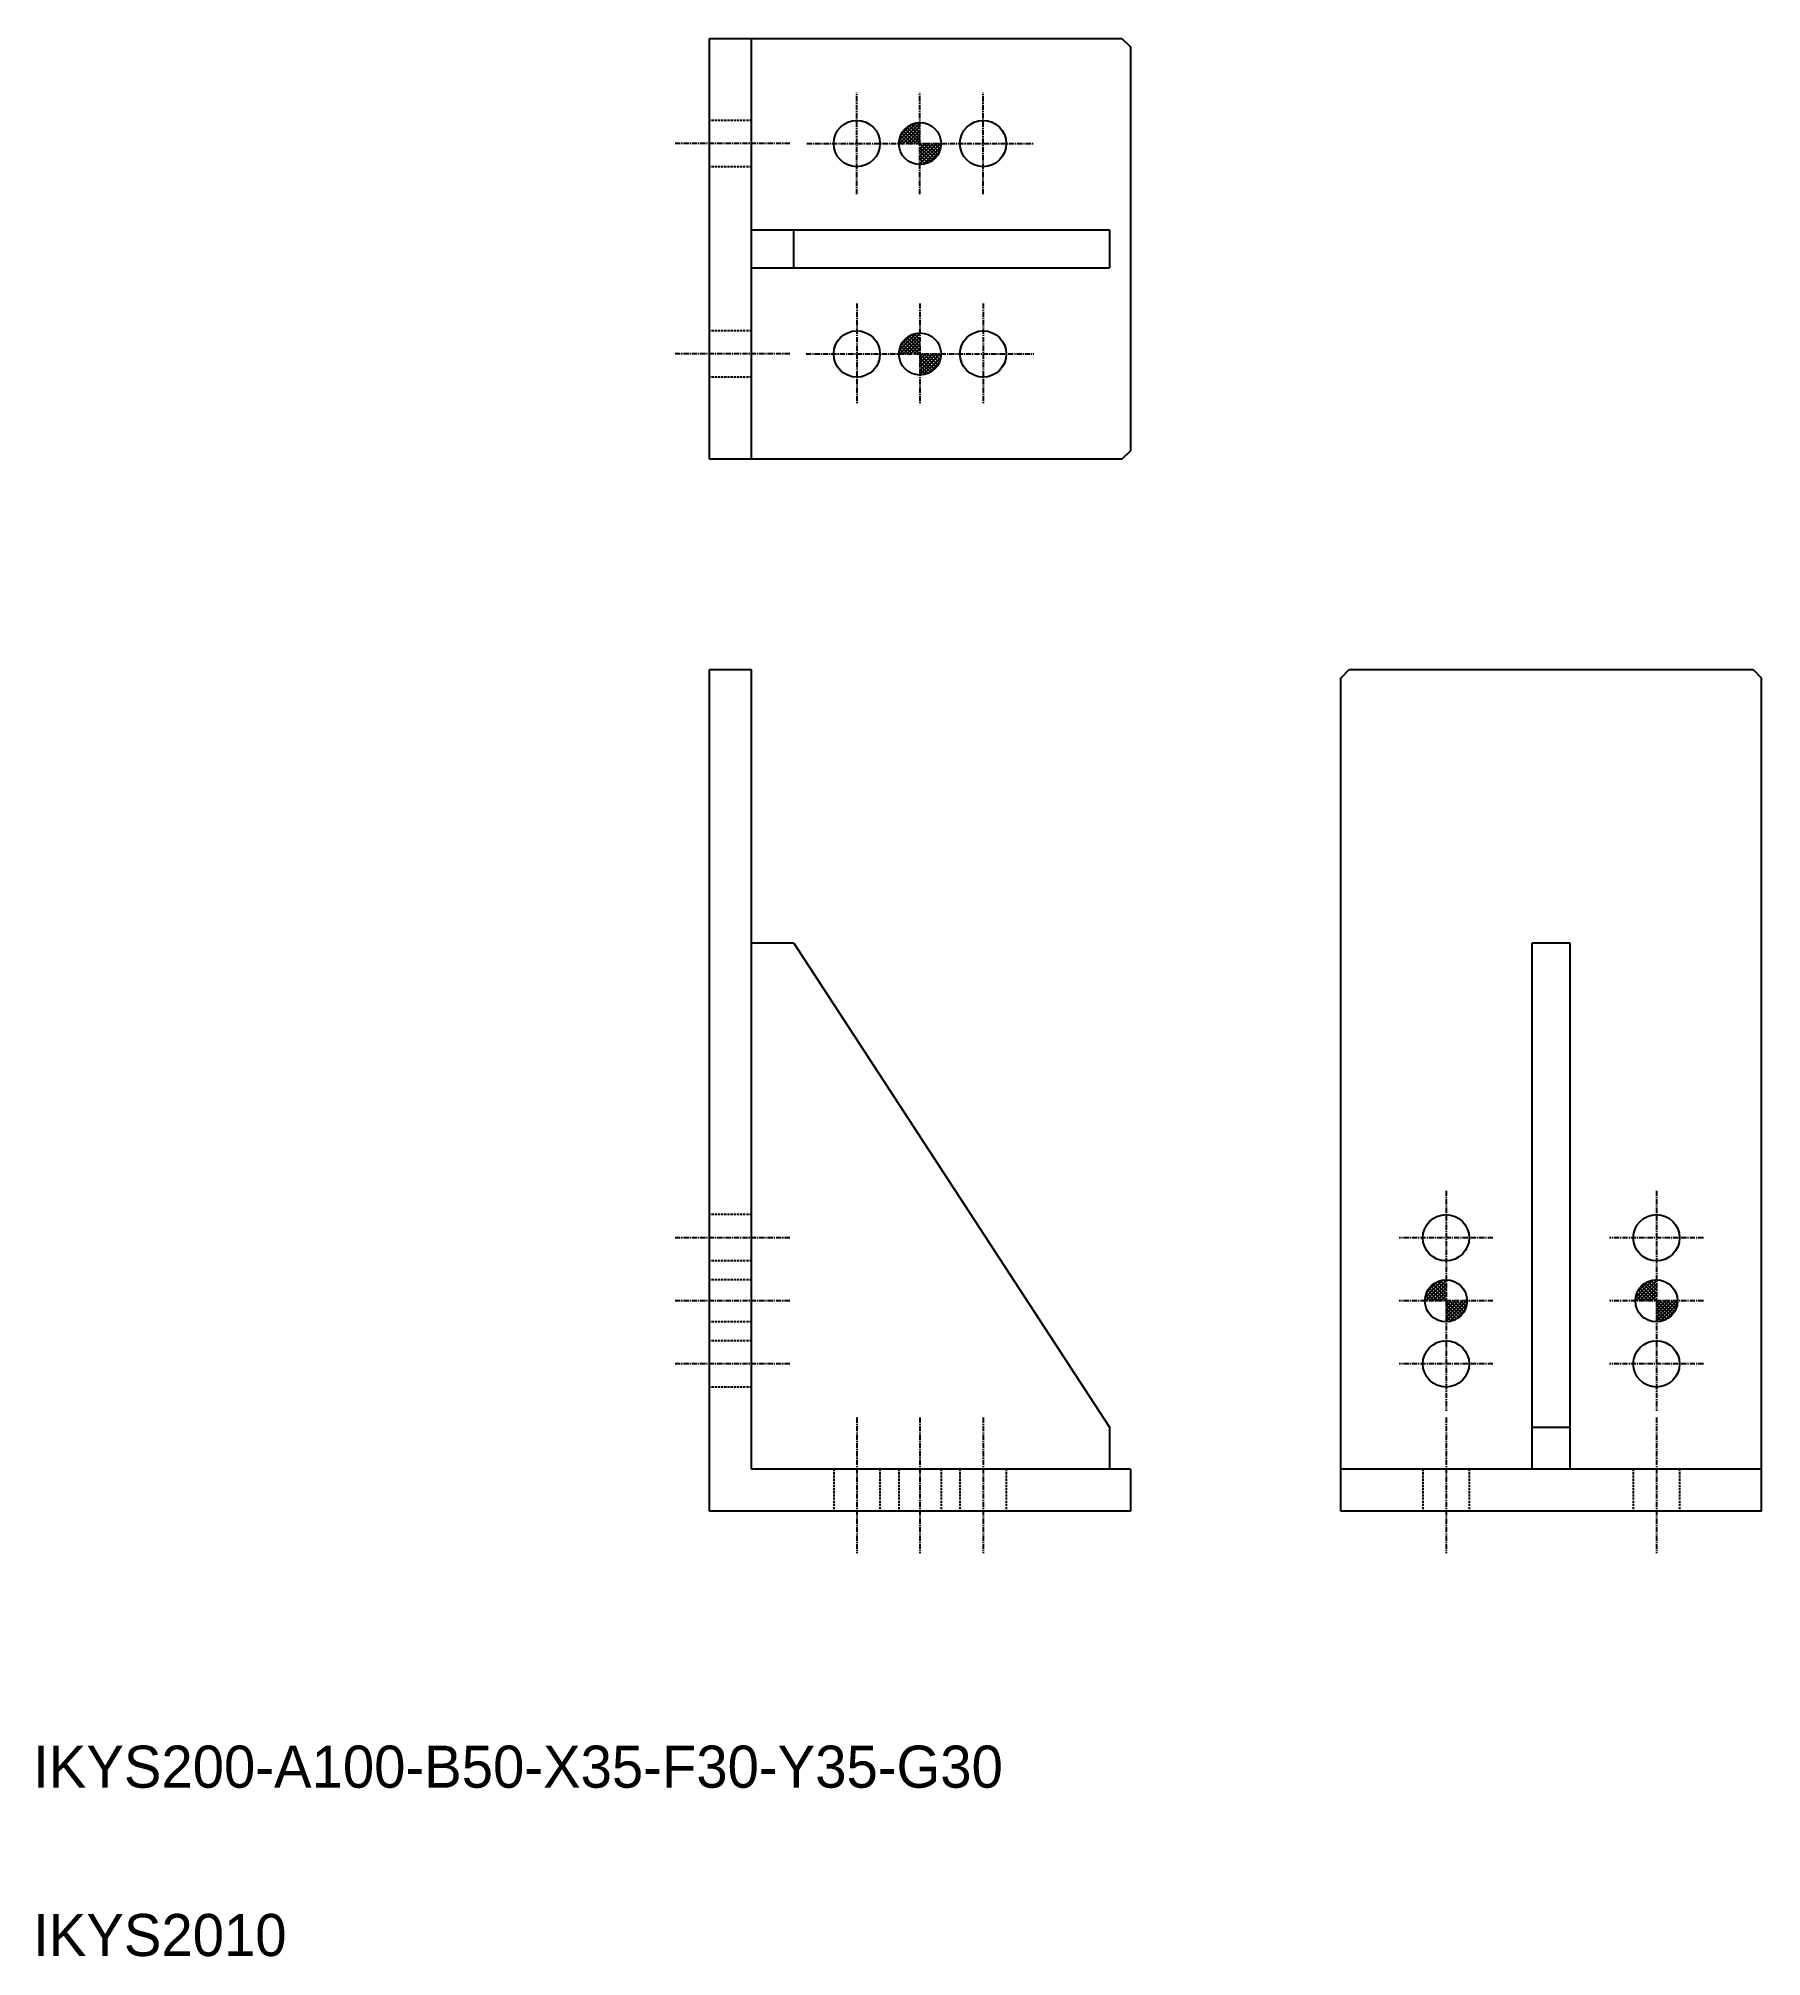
# Model space of a CAD drawing. Extents: x 41 to 451, y 40 to 496.
import ezdxf

# ---------------------------------------------------------------- set-up
doc = ezdxf.new("R2010")
doc.units = 0
doc.linetypes.add('CENTER', pattern=[2, 1.25, -0.25, 0.25, -0.25])
doc.linetypes.add('DASHED', pattern=[0.75, 0.5, -0.25])
doc.layers.get('0').update_dxf_attribs({"linetype": 'CONTINUOUS'})
doc.layers.add('CENTER', color=1, linetype='CENTER')

# ---------------------------------------------------------------- blocks, each defined once
blk = doc.blocks.new('*X3')
at = {"color": 0, "linetype": 'CONTINUOUS'}
for p, q in [((-4.93, 0.83), (-0.83, 4.93)), ((-4.87, 0), (0, 4.87)), ((0, 2.59), (-2, 4.58)), ((0, 3.47), (-1.35, 4.82)), ((0, 4.35), (-0.61, 4.96)), ((-4.48, 0), (-4.98, 0.49)), ((-3.6, 0), (-4.84, 1.24)), ((-2.72, 0), (-4.62, 1.91)), ((-4.53, 2.11), (-2.11, 4.53)), ((-1.83, 0), (-4.33, 2.5)), ((-3.99, 0), (0, 3.99)), ((-0.95, 0), (-3.98, 3.03)), ((-0.07, 0), (-3.57, 3.5)), ((-3.11, 0), (0, 3.11)), ((0, 0.82), (-3.1, 3.92)), ((0, 1.7), (-2.58, 4.28)), ((-2.22, 0), (0, 2.22)), ((-1.34, 0), (0, 1.34)), ((-0.45, 0), (0, 0.45)), ((0, -4.85), (4.85, 0)), ((0, -3.97), (3.97, 0)), ((0, -3.08), (3.08, 0)), ((0, -2.2), (2.2, 0)), ((0, -1.31), (1.31, 0)), ((0, -0.43), (0.43, 0)), ((3.92, -3.1), (0.82, 0)), ((4.28, -2.58), (1.7, 0)), ((4.58, -2), (2.59, 0)), ((4.82, -1.35), (3.47, 0)), ((4.96, -0.61), (4.35, 0)), ((3.5, -3.57), (0, -0.07)), ((3.03, -3.98), (0, -0.95)), ((2.5, -4.33), (0, -1.83)), ((1.91, -4.62), (0, -2.72)), ((1.24, -4.84), (0, -3.6)), ((0.49, -4.98), (0, -4.48)), ((0.8, -4.94), (4.94, -0.8)), ((2.06, -4.56), (4.56, -2.06))]:
    blk.add_line(p, q, dxfattribs=at)
blk = doc.blocks.new('KNOCK')
at = {"color": 7, "linetype": 'CONTINUOUS'}
blk.add_blockref('*X3', (0, 0), dxfattribs=at)

msp = doc.modelspace()

# ---------------------------------------------------------------- linework, layer by layer
at = {"color": 7, "linetype": 'CONTINUOUS'}
for p, q in [((200.73, 495.7), (298.73, 495.7)), ((200.73, 395.7), (200.73, 495.7)), ((210.73, 395.7), (210.73, 495.7)), ((298.73, 495.7), (300.73, 493.7)), ((300.73, 493.7), (300.73, 397.7)), ((210.73, 450.2), (295.73, 450.2)), ((220.73, 441.2), (220.73, 450.2)), ((295.73, 450.2), (295.73, 441.2)), ((200.73, 445.7), (200.73, 445.7)), ((210.73, 441.2), (295.73, 441.2)), ((200.73, 420.7), (200.73, 420.7)), ((298.73, 395.7), (300.73, 397.7)), ((298.73, 395.7), (200.73, 395.7)), ((200.73, 145.7), (200.73, 345.7)), ((200.73, 345.7), (210.73, 345.7)), ((210.73, 155.7), (210.73, 345.7)), ((350.73, 343.7), (352.73, 345.7)), ((350.73, 145.7), (350.73, 343.7)), ((352.73, 345.7), (448.73, 345.7)), ((448.73, 345.7), (450.73, 343.7)), ((450.73, 145.7), (450.73, 343.7)), ((220.73, 280.7), (210.73, 280.7)), ((220.73, 280.7), (295.73, 165.7)), ((396.23, 155.7), (396.23, 280.7)), ((405.23, 280.7), (396.23, 280.7)), ((405.23, 155.7), (405.23, 280.7)), ((295.73, 165.7), (295.73, 155.7)), ((396.23, 165.7), (405.23, 165.7)), ((300.73, 155.7), (210.73, 155.7)), ((300.73, 155.7), (300.73, 145.7)), ((450.73, 155.7), (350.73, 155.7)), ((300.73, 145.7), (200.73, 145.7)), ((450.73, 145.7), (350.73, 145.7))]:
    msp.add_line(p, q, dxfattribs=at)
at = {"color": 3, "linetype": 'DASHED'}
for p, q in [((210.73, 476.2), (200.73, 476.2)), ((210.73, 465.2), (200.73, 465.2)), ((210.73, 426.2), (200.73, 426.2)), ((210.73, 415.2), (200.73, 415.2)), ((210.73, 216.2), (200.73, 216.2)), ((210.73, 205.2), (200.73, 205.2)), ((210.73, 200.7), (200.73, 200.7)), ((210.73, 190.7), (200.73, 190.7)), ((210.73, 186.2), (200.73, 186.2)), ((210.73, 175.2), (200.73, 175.2)), ((230.23, 155.7), (230.23, 145.7)), ((241.23, 155.7), (241.23, 145.7)), ((245.73, 155.7), (245.73, 145.7)), ((255.73, 155.7), (255.73, 145.7)), ((260.23, 155.7), (260.23, 145.7)), ((271.23, 155.7), (271.23, 145.7)), ((370.23, 155.7), (370.23, 145.7)), ((381.23, 155.7), (381.23, 145.7)), ((420.23, 155.7), (420.23, 145.7)), ((431.23, 155.7), (431.23, 145.7))]:
    msp.add_line(p, q, dxfattribs=at)
at = {"color": 7, "linetype": 'CONTINUOUS'}
for centre, radius in [((235.73, 470.7), 5.5), ((250.73, 470.7), 5), ((265.73, 470.7), 5.5), ((235.73, 420.7), 5.5), ((250.73, 420.7), 5), ((265.73, 420.7), 5.5), ((375.73, 210.7), 5.5), ((425.73, 210.7), 5.5), ((375.73, 195.7), 5), ((425.73, 195.7), 5), ((375.73, 180.7), 5.5), ((425.73, 180.7), 5.5)]:
    msp.add_circle(centre, radius, dxfattribs=at)
at = {"layer": 'CENTER', "color": 1, "linetype": 'CENTER'}
for p, q in [((235.73, 458.68), (235.73, 482.73)), ((250.73, 458.68), (250.73, 482.73)), ((265.73, 458.68), (265.73, 482.73)), ((219.77, 470.7), (192.44, 470.7)), ((223.84, 470.7), (277.76, 470.7)), ((235.73, 432.73), (235.73, 408.68)), ((250.73, 432.73), (250.73, 408.68)), ((265.73, 432.73), (265.73, 408.68)), ((219.77, 420.7), (192.44, 420.7)), ((223.66, 420.7), (277.76, 420.7)), ((375.73, 221.86), (375.73, 169.55)), ((425.73, 221.86), (425.73, 169.55)), ((219.77, 210.7), (192.44, 210.7)), ((386.89, 210.7), (364.58, 210.7)), ((436.89, 210.7), (414.58, 210.7)), ((219.77, 195.7), (192.44, 195.7)), ((386.89, 195.7), (364.58, 195.7)), ((436.89, 195.7), (414.58, 195.7)), ((219.77, 180.7), (192.44, 180.7)), ((386.89, 180.7), (364.58, 180.7)), ((436.89, 180.7), (414.58, 180.7)), ((235.73, 167.94), (235.73, 135.71)), ((250.73, 167.94), (250.73, 135.71)), ((265.73, 167.94), (265.73, 135.71)), ((375.73, 167.94), (375.73, 135.71)), ((425.73, 167.94), (425.73, 135.71))]:
    msp.add_line(p, q, dxfattribs=at)

# ---------------------------------------------------------------- block references
at = {"color": 7, "linetype": 'CONTINUOUS'}
for p in [(250.73, 470.7), (250.71, 420.7), (375.73, 195.7), (425.73, 195.7)]:
    msp.add_blockref('KNOCK', p, dxfattribs=at)

# ---------------------------------------------------------------- texts
for s, p in [('IKYS200-A100-B50-X35-F30-Y35-G30', (40, 80)), ('IKYS2010', (40, 40))]:
    msp.add_text(s, height=10, dxfattribs=at).set_placement(p)

doc.saveas('drawing.dxf')
